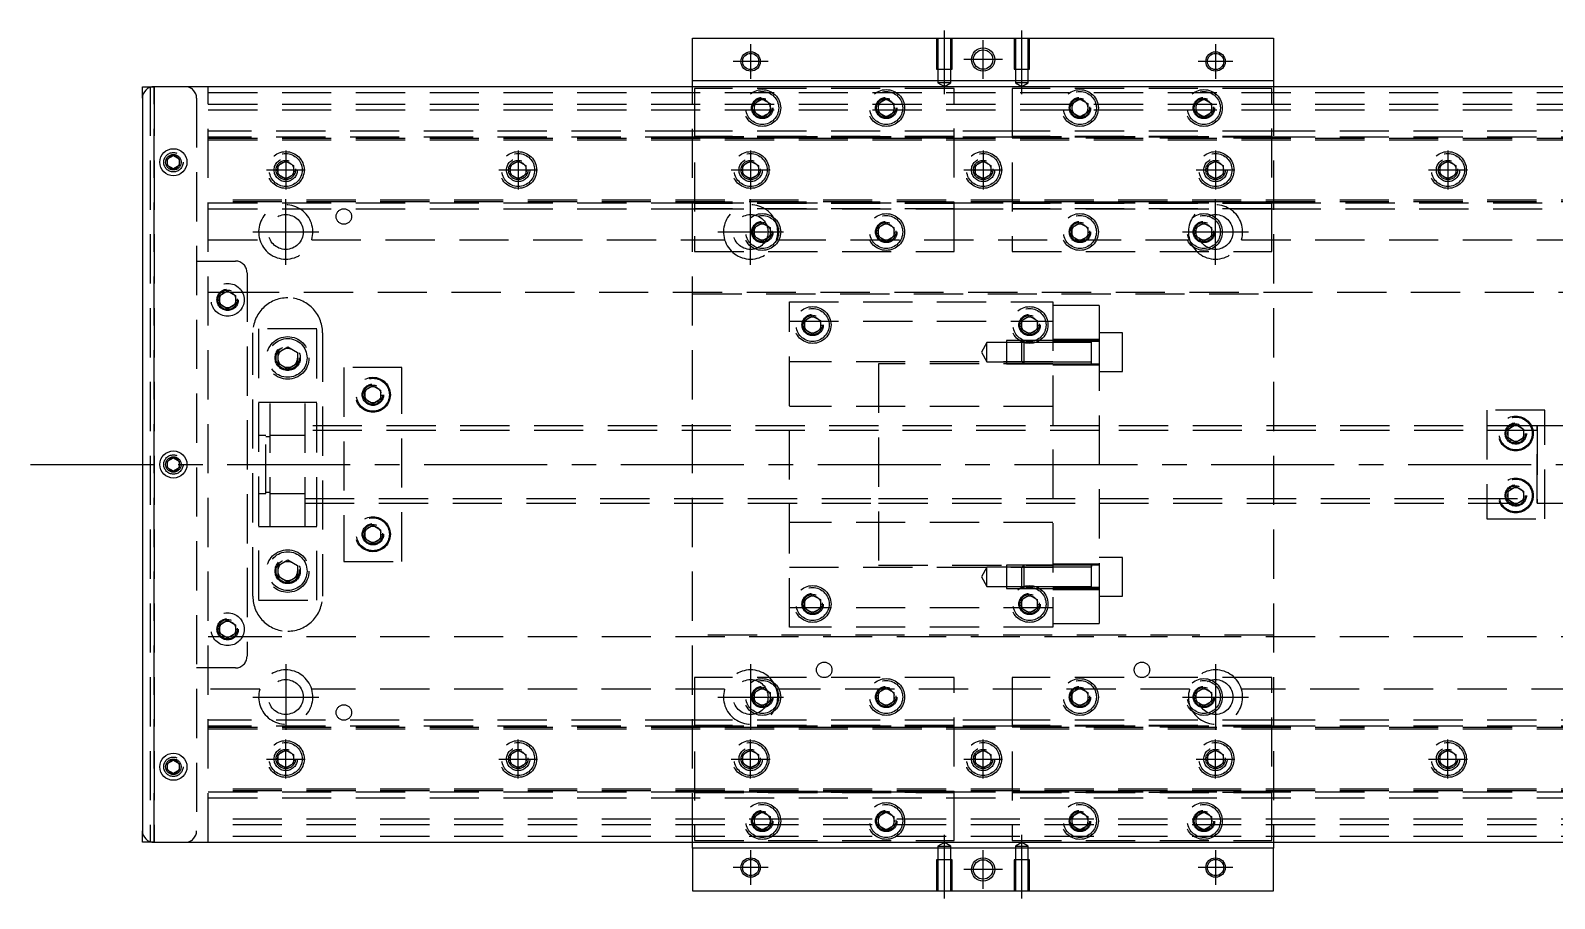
# Model space of a CAD drawing. Extents: x -29 to 639, y -301 to 112.
# Drawn here: x -28.9 to 364.5, y -112 to 112 of the extents above; entities that cross this region are included whole.
import ezdxf

# ---------------------------------------------------------------- set-up
doc = ezdxf.new("R2010")
doc.units = 0
doc.linetypes.add('CENTER', pattern=[50.8, 31.75, -6.35, 6.35, -6.35])
doc.linetypes.add('DASHED', pattern=[19.05, 12.7, -6.35])
doc.layers.get('0').update_dxf_attribs({"linetype": 'CONTINUOUS'})
doc.layers.add('CENTER', color=1, linetype='CENTER')

msp = doc.modelspace()

# ---------------------------------------------------------------- linework, layer by layer
at = {"color": 7, "linetype": 'CONTINUOUS'}
for p, q in [((142, 99), (142, 110)), ((142, 110), (292, 110)), ((292, 110), (292, 99)), ((292, 99), (142, 99)), ((142, 97.5), (142, 99)), ((292, 99), (292, 97.5)), ((0, 94.5), (0, 97.5)), ((0, 97.5), (3, 97.5)), ((0, 94.5), (0, -94.5)), ((431, 97.5), (3, 97.5)), ((6.5, 78.866026), (8, 79.73205)), ((6.5, 77.133974), (6.5, 78.866026)), ((8, 79.73205), (9.5, 78.866026)), ((9.5, 78.866026), (9.5, 77.133974)), ((8, 76.26795), (6.5, 77.133974)), ((9.5, 77.133974), (8, 76.26795)), ((6.5, 0.866026), (8, 1.73205)), ((6.5, -0.866026), (6.5, 0.866026)), ((8, 1.73205), (9.5, 0.866026)), ((9.5, 0.866026), (9.5, -0.866026)), ((8, -1.73205), (6.5, -0.866026)), ((9.5, -0.866026), (8, -1.73205)), ((6.5, -77.133974), (8, -76.26795)), ((6.5, -78.866026), (6.5, -77.133974)), ((8, -76.26795), (9.5, -77.133974)), ((9.5, -77.133974), (9.5, -78.866026)), ((8, -79.73205), (6.5, -78.866026)), ((9.5, -78.866026), (8, -79.73205)), ((0, -97.5), (0, -94.5)), ((3, -97.5), (0, -97.5)), ((3, -97.5), (431, -97.5)), ((142, -99), (142, -97.5)), ((292, -97.5), (292, -99)), ((142, -99), (142, -110)), ((292, -99), (142, -99)), ((292, -110), (292, -99)), ((142, -110), (292, -110))]:
    msp.add_line(p, q, dxfattribs=at)
at = {"color": 3, "linetype": 'DASHED'}
for p, q in [((205.000006, 110), (205.000006, 102)), ((205.35, 110), (205.35, 102)), ((208.65, 102), (208.65, 110)), ((208.999994, 102), (208.999994, 110)), ((225.000006, 110), (225.000006, 102)), ((225.35, 110), (225.35, 102)), ((228.65, 102), (228.65, 110)), ((228.999994, 102), (228.999994, 110)), ((205.000006, 102), (208.999994, 102)), ((205.35, 102), (205.35, 98.5)), ((208.65, 98.5), (205.35, 98.5)), ((205.35, 98.5), (207, 97.547372)), ((207, 97.547372), (208.65, 98.5)), ((208.65, 98.5), (208.65, 102)), ((225.000006, 102), (228.999994, 102)), ((225.35, 102), (225.35, 98.5)), ((228.65, 98.5), (225.35, 98.5)), ((225.35, 98.5), (227, 97.547372)), ((227, 97.547372), (228.65, 98.5)), ((228.65, 98.5), (228.65, 102)), ((2, 97.5), (2, -97.5)), ((3, 97.5), (3, -97.5)), ((3, -97.5), (3, 97.5)), ((3, -97.5), (3, 97.5)), ((3, 97.5), (3, -97.5)), ((14, 94.5), (14, -94.5)), ((17, -97.5), (17, 97.5)), ((17, 96), (417, 96)), ((142, -97.5), (142, 97.5)), ((209.5, 97), (142.5, 97)), ((142.5, 97), (142.5, 55)), ((209.5, 55), (209.5, 97)), ((291.5, 97), (224.5, 97)), ((224.5, 97), (224.5, 55)), ((291.5, 55), (291.5, 97)), ((292, 97.5), (292, -97.5)), ((17, 93), (417, 93)), ((17, 91.5), (417, 91.5)), ((157.5, 92), (157.512884, 92.253488)), ((158, 93.1547), (160, 94.309402)), ((158, 90.8453), (158, 93.1547)), ((160, 89.690598), (158, 90.8453)), ((160, 94.309402), (162, 93.1547)), ((162, 90.8453), (160, 89.690598)), ((162, 93.1547), (162, 90.8453)), ((189.5, 92), (189.518502, 92.303588)), ((190, 93.1547), (192, 94.309402)), ((190, 90.8453), (190, 93.1547)), ((192, 89.690598), (190, 90.8453)), ((192, 94.309402), (194, 93.1547)), ((194, 90.8453), (192, 89.690598)), ((194, 93.1547), (194, 90.8453)), ((240, 93.1547), (242, 94.309402)), ((240, 90.8453), (240, 93.1547)), ((242, 89.690598), (240, 90.8453)), ((242, 94.309402), (244, 93.1547)), ((244, 90.8453), (242, 89.690598)), ((244, 93.1547), (244, 90.8453)), ((244.483582, 92.286038), (244.5, 92)), ((272, 93.1547), (274, 94.309402)), ((272, 90.8453), (272, 93.1547)), ((274, 89.690598), (272, 90.8453)), ((274, 94.309402), (276, 93.1547)), ((276, 90.8453), (274, 89.690598)), ((276, 93.1547), (276, 90.8453)), ((276.483582, 92.286038), (276.5, 92)), ((142.5, 86), (17, 86)), ((142.5, 84.460392), (17, 84.460392)), ((17, 84.204452), (417, 84.204452)), ((17, 84.2), (417, 84.2)), ((17, 83.8), (417, 83.8)), ((209.5, 86), (142.5, 86)), ((209.5, 86), (142.5, 86)), ((209.5, 84.643014), (142.5, 84.643014)), ((142.5, 84.6), (209.5, 84.6)), ((209.5, 84.460392), (142.5, 84.460392)), ((209.5, 84.460392), (142.5, 84.460392)), ((142.5, 84.3), (209.5, 84.3)), ((224.5, 86), (209.5, 86)), ((224.5, 84.460392), (209.5, 84.460392)), ((291.5, 86), (224.5, 86)), ((291.5, 86), (224.5, 86)), ((291.5, 84.643014), (224.5, 84.643014)), ((224.5, 84.6), (291.5, 84.6)), ((291.5, 84.460392), (224.5, 84.460392)), ((291.5, 84.460392), (224.5, 84.460392)), ((224.5, 84.3), (291.5, 84.3)), ((417, 86), (291.5, 86)), ((417, 84.460392), (291.5, 84.460392)), ((9.973226, 78.326156), (10, 78)), ((35, 77.1547), (37, 78.309402)), ((35, 74.8453), (35, 77.1547)), ((37, 73.690598), (35, 74.8453)), ((37, 78.309402), (39, 77.1547)), ((39, 74.8453), (37, 73.690598)), ((39, 77.1547), (39, 74.8453)), ((39.483582, 76.286038), (39.5, 76)), ((94.5, 76), (94.518502, 76.303588)), ((95, 77.1547), (97, 78.309402)), ((95, 74.8453), (95, 77.1547)), ((97, 73.690598), (95, 74.8453)), ((97, 78.309402), (99, 77.1547)), ((99, 74.8453), (97, 73.690598)), ((99, 77.1547), (99, 74.8453)), ((155, 77.1547), (157, 78.309402)), ((155, 74.8453), (155, 77.1547)), ((157, 73.690598), (155, 74.8453)), ((157, 78.309402), (159, 77.1547)), ((159, 74.8453), (157, 73.690598)), ((159, 77.1547), (159, 74.8453)), ((159.483582, 76.286038), (159.5, 76)), ((215, 77.1547), (217, 78.309402)), ((215, 74.8453), (215, 77.1547)), ((217, 73.690598), (215, 74.8453)), ((217, 78.309402), (219, 77.1547)), ((219, 74.8453), (217, 73.690598)), ((219, 77.1547), (219, 74.8453)), ((219.483582, 76.286038), (219.5, 76)), ((274.5, 76), (274.512884, 76.253488)), ((275, 77.1547), (277, 78.309402)), ((275, 74.8453), (275, 77.1547)), ((277, 73.690598), (275, 74.8453)), ((277, 78.309402), (279, 77.1547)), ((279, 74.8453), (277, 73.690598)), ((279, 77.1547), (279, 74.8453)), ((335, 77.1547), (337, 78.309402)), ((335, 74.8453), (335, 77.1547)), ((337, 73.690598), (335, 74.8453)), ((337, 78.309402), (339, 77.1547)), ((339, 74.8453), (337, 73.690598)), ((339, 77.1547), (339, 74.8453)), ((339.483582, 76.286038), (339.5, 76)), ((417, 68.2), (17, 68.2)), ((417, 67.8), (17, 67.8)), ((417, 67.795548), (17, 67.795548)), ((17, 67.539608), (142.5, 67.539608)), ((209.5, 67.7), (142.5, 67.7)), ((209.5, 67.539608), (142.5, 67.539608)), ((142.5, 67.539608), (209.5, 67.539608)), ((209.5, 67.4), (142.5, 67.4)), ((209.5, 67.356986), (142.5, 67.356986)), ((209.5, 67.539608), (224.5, 67.539608)), ((291.5, 67.7), (224.5, 67.7)), ((291.5, 67.539608), (224.5, 67.539608)), ((224.5, 67.539608), (291.5, 67.539608)), ((291.5, 67.4), (224.5, 67.4)), ((291.5, 67.356986), (224.5, 67.356986)), ((291.5, 67.539608), (417, 67.539608)), ((17, 66), (142.5, 66)), ((209.5, 66), (142.5, 66)), ((142.5, 66), (209.5, 66)), ((209.5, 66), (224.5, 66)), ((291.5, 66), (224.5, 66)), ((224.5, 66), (291.5, 66)), ((291.5, 66), (417, 66)), ((158, 61.1547), (160, 62.309402)), ((158, 58.8453), (158, 61.1547)), ((160, 62.309402), (162, 61.1547)), ((162, 61.1547), (162, 58.8453)), ((162.483582, 60.286038), (162.5, 60)), ((190, 61.1547), (192, 62.309402)), ((190, 58.8453), (190, 61.1547)), ((192, 62.309402), (194, 61.1547)), ((194, 61.1547), (194, 58.8453)), ((194.483582, 60.286038), (194.5, 60)), ((240, 61.1547), (242, 62.309402)), ((240, 58.8453), (240, 61.1547)), ((242, 62.309402), (244, 61.1547)), ((244, 61.1547), (244, 58.8453)), ((244.483582, 60.286038), (244.5, 60)), ((272, 61.1547), (274, 62.309402)), ((272, 58.8453), (272, 61.1547)), ((274, 62.309402), (276, 61.1547)), ((276, 61.1547), (276, 58.8453)), ((276.483582, 60.286038), (276.5, 60)), ((17, 58), (30.291796, 58)), ((43.708204, 58), (150.291796, 58)), ((160, 57.690598), (158, 58.8453)), ((162, 58.8453), (160, 57.690598)), ((163.708204, 58), (270.291796, 58)), ((192, 57.690598), (190, 58.8453)), ((194, 58.8453), (192, 57.690598)), ((242, 57.690598), (240, 58.8453)), ((244, 58.8453), (242, 57.690598)), ((274, 57.690598), (272, 58.8453)), ((276, 58.8453), (274, 57.690598)), ((283.708204, 58), (390.291796, 58)), ((14, 52.5), (24, 52.5)), ((142.5, 55), (209.5, 55)), ((224.5, 55), (291.5, 55)), ((27, 49.5), (27, -49.5)), ((17, 44.5), (21.359688, 44.5)), ((20, 43.6547), (22, 44.809402)), ((20, 41.3453), (20, 43.6547)), ((22, 44.809402), (24, 43.6547)), ((22.640312, 44.5), (417, 44.5)), ((24, 43.6547), (24, 41.3453)), ((142, 44), (292, 44)), ((22, 40.190598), (20, 41.3453)), ((24, 41.3453), (22, 40.190598)), ((24.483582, 42.786038), (24.5, 42.5)), ((167, 42), (235, 42)), ((167, -42), (167, 42)), ((235, 42), (235, -42)), ((247, 41), (235, 41)), ((247, 41), (247, 31.701734)), ((167, 37), (235, 37)), ((170.5, 36), (170.512884, 36.253488)), ((171, 37.1547), (173, 38.309402)), ((171, 34.8453), (171, 37.1547)), ((173, 38.309402), (175, 37.1547)), ((175, 37.1547), (175, 34.8453)), ((227, 37.1547), (229, 38.309402)), ((227, 34.8453), (227, 37.1547)), ((229, 38.309402), (231, 37.1547)), ((231, 37.1547), (231, 34.8453)), ((231.483582, 36.286038), (231.5, 36)), ((28.5, -34), (28.5, 34)), ((45, 35), (30, 35)), ((30, 35), (30, -35)), ((45, -35), (45, 35)), ((46.5, 34), (46.5, -34)), ((173, 33.690598), (171, 34.8453)), ((175, 34.8453), (173, 33.690598)), ((218, 31.511852), (216.556624, 29.011852)), ((218, 26.511852), (218, 31.511852)), ((223, 31.511852), (218, 31.511852)), ((223, 32.011846), (223, 26.011856)), ((227.49998, 32.011846), (223, 32.011846)), ((226.99998, 31.511852), (223, 31.511852)), ((229, 33.690598), (227, 34.8453)), ((227.5, 32.011852), (227, 31.511852)), ((227, 26.511852), (227, 31.511852)), ((235, 31.511852), (227, 31.511852)), ((235, 31.511852), (227, 31.511852)), ((227.5, 32.011852), (227.5, 26.011852)), ((235, 32.011852), (227.5, 32.011852)), ((235, 32.011846), (227.5, 32.011846)), ((231, 34.8453), (229, 33.690598)), ((247, 32.261852), (235, 32.261852)), ((247, 31.701734), (235, 31.701734)), ((245.005, 32.011852), (235.00002, 32.011852)), ((245, 31.511852), (235.00002, 31.511852)), ((247, 32.011852), (244.995, 32.011852)), ((245, 26.011846), (245, 32.011856)), ((253, 34.011852), (247, 34.011852)), ((247, 31.701734), (247, -31.701734)), ((253, 24.011852), (253, 34.011852)), ((34.5, 27.5), (34.520026, 27.846056)), ((35, 28.943376), (37.5, 30.386752)), ((35, 26.056624), (35, 28.943376)), ((37.5, 30.386752), (40, 28.943376)), ((40, 28.943376), (40, 26.056624)), ((216.556624, 29.011852), (218, 26.511852)), ((37.5, 24.613248), (35, 26.056624)), ((40, 26.056624), (37.5, 24.613248)), ((67, 25), (52, 25)), ((52, 25), (52, -25)), ((67, -25), (67, 25)), ((235, 26.5), (167, 26.5)), ((190, 26), (190, -26)), ((235, 26), (190, 26)), ((218, 26.511852), (223, 26.511852)), ((223, 26.511852), (226.99998, 26.511852)), ((223, 26.011856), (227.49998, 26.011856)), ((227, 26.511852), (235, 26.511852)), ((227, 26.511852), (235, 26.511852)), ((227, 26.511852), (227.5, 26.011852)), ((227.5, 26.011856), (235, 26.011856)), ((227.5, 26.011852), (235, 26.011852)), ((235, 25.761852), (247, 25.761852)), ((235.00002, 26.511852), (245, 26.511852)), ((235.00002, 26.011852), (245.005, 26.011852)), ((244.995, 26.011852), (247, 26.011852)), ((247, 24.011852), (253, 24.011852)), ((57.5, 19.1547), (59.5, 20.309402)), ((59.5, 20.309402), (61.5, 19.1547)), ((33, 16), (30, 16)), ((33, -16), (33, 16)), ((42, 16), (33, 16)), ((42, 16), (33, 16)), ((42, -16), (42, 16)), ((45, 16), (42, 16)), ((57, 18), (57.012884, 18.253488)), ((57.5, 16.8453), (57.5, 19.1547)), ((59.5, 15.690598), (57.5, 16.8453)), ((61.5, 16.8453), (59.5, 15.690598)), ((61.5, 19.1547), (61.5, 16.8453)), ((235, 15), (167, 15)), ((362, 14), (347, 14)), ((347, 14), (347, -14)), ((362, -14), (362, 14)), ((189.99998, 10), (42, 10)), ((189.99998, 8.75), (42, 8.75)), ((247, 10), (190, 10)), ((247, 9.999994), (190, 9.999994)), ((247, 8.75), (190, 8.75)), ((247, 8.75), (190, 8.75)), ((360.005, 10), (247.00002, 10)), ((360, 8.75), (247.00002, 8.75)), ((352, 8), (352.018502, 8.303588)), ((352.5, 9.1547), (354.5, 10.309402)), ((352.5, 6.8453), (352.5, 9.1547)), ((354.5, 10.309402), (356.5, 9.1547)), ((356.5, 9.1547), (356.5, 6.8453)), ((369, 10), (359.995, 10)), ((360, 10.000006), (360, -10.000006)), ((360, 10.000006), (360, -10.000006)), ((360, -10), (360, 10)), ((360, 10), (360, 8.95213)), ((31.85, 7.5), (30, 7.5)), ((31.85, -7.5), (31.85, 7.5)), ((33, 7.15), (31.85, 7.15)), ((42, 7.5), (33, 7.5)), ((42, 7.5), (33, 7.5)), ((354.5, 5.690598), (352.5, 6.8453)), ((356.5, 6.8453), (354.5, 5.690598)), ((6, 0), (6.030168, 0.346066)), ((30, -7.5), (31.85, -7.5)), ((31.85, -7.15), (33, -7.15)), ((33, -7.5), (42, -7.5)), ((33, -7.5), (42, -7.5)), ((352, -8), (352.018502, -7.696412)), ((352.5, -6.8453), (354.5, -5.690598)), ((352.5, -9.1547), (352.5, -6.8453)), ((354.5, -5.690598), (356.5, -6.8453)), ((356.5, -6.8453), (356.5, -9.1547)), ((42, -8.75), (189.99998, -8.75)), ((42, -10), (189.99998, -10)), ((190, -8.75), (247, -8.75)), ((190, -8.75), (247, -8.75)), ((190, -9.999994), (247, -9.999994)), ((190, -10), (247, -10)), ((247.00002, -8.75), (360, -8.75)), ((247.00002, -10), (360.005, -10)), ((354.5, -10.309402), (352.5, -9.1547)), ((356.5, -9.1547), (354.5, -10.309402)), ((359.995, -10), (369, -10)), ((360, -8.95261), (360, -10)), ((57.5, -16.8453), (59.5, -15.690598)), ((59.5, -15.690598), (61.5, -16.8453)), ((235, -15), (167, -15)), ((347, -14), (362, -14)), ((30, -16), (33, -16)), ((33, -16), (42, -16)), ((33, -16), (42, -16)), ((42, -16), (45, -16)), ((57.5, -19.1547), (57.5, -16.8453)), ((59.5, -20.309402), (57.5, -19.1547)), ((61.5, -19.1547), (59.5, -20.309402)), ((61.5, -16.8453), (61.5, -19.1547)), ((61.983582, -17.713962), (62, -18)), ((35, -26.056624), (37.5, -24.613248)), ((35, -28.943376), (35, -26.056624)), ((37.5, -24.613248), (40, -26.056624)), ((40, -26.056624), (40, -28.943376)), ((40.477798, -27.135694), (40.5, -27.5)), ((52, -25), (67, -25)), ((167, -26.5), (235, -26.5)), ((190, -26), (235, -26)), ((218, -26.511852), (216.556624, -29.011852)), ((218, -31.511852), (218, -26.511852)), ((223, -26.511852), (218, -26.511852)), ((223, -26.011856), (223, -32.011846)), ((227.49998, -26.011856), (223, -26.011856)), ((226.99998, -26.511852), (223, -26.511852)), ((227.5, -26.011852), (227, -26.511852)), ((227, -31.511852), (227, -26.511852)), ((235, -26.511852), (227, -26.511852)), ((235, -26.511852), (227, -26.511852)), ((227.5, -26.011852), (227.5, -32.011852)), ((235, -26.011852), (227.5, -26.011852)), ((235, -26.011856), (227.5, -26.011856)), ((247, -25.761852), (235, -25.761852)), ((245.005, -26.011852), (235.00002, -26.011852)), ((245, -26.511852), (235.00002, -26.511852)), ((247, -26.011852), (244.995, -26.011852)), ((245, -32.010828), (245, -26.011846)), ((245, -26.361648), (245, -26.011852)), ((245, -26.011852), (245, -26.361648)), ((245, -31.662054), (245, -26.361648)), ((253, -24.011852), (247, -24.011852)), ((253, -34.011852), (253, -24.011852)), ((37.5, -30.386752), (35, -28.943376)), ((40, -28.943376), (37.5, -30.386752)), ((216.556624, -29.011852), (218, -31.511852)), ((30, -35), (45, -35)), ((171, -34.8453), (173, -33.690598)), ((171, -37.1547), (171, -34.8453)), ((173, -33.690598), (175, -34.8453)), ((175, -34.8453), (175, -37.1547)), ((218, -31.511852), (223, -31.511852)), ((223, -31.511852), (226.99998, -31.511852)), ((223, -32.011846), (227.49998, -32.011846)), ((227, -31.511852), (235, -31.511852)), ((227, -31.511852), (235, -31.511852)), ((227, -31.511852), (227.5, -32.011852)), ((227, -34.8453), (229, -33.690598)), ((227, -37.1547), (227, -34.8453)), ((227.5, -32.011846), (235, -32.011846)), ((227.5, -32.011852), (235, -32.011852)), ((229, -33.690598), (231, -34.8453)), ((231, -34.8453), (231, -37.1547)), ((247, -31.701734), (235, -31.701734)), ((247, -31.701734), (235, -31.701734)), ((235, -32.261852), (247, -32.261852)), ((235.00002, -31.511852), (245, -31.511852)), ((235.00002, -32.011852), (245.005, -32.011852)), ((244.995, -32.011852), (247, -32.011852)), ((245, -32.011852), (245, -31.662054)), ((245, -31.662054), (245, -32.011852)), ((245, -32.011856), (245, -32.010828)), ((247, -31.701734), (247, -41)), ((247, -34.011852), (253, -34.011852)), ((235, -37), (167, -37)), ((173, -38.309402), (171, -37.1547)), ((175, -37.1547), (173, -38.309402)), ((175.483582, -35.713962), (175.5, -36)), ((229, -38.309402), (227, -37.1547)), ((231, -37.1547), (229, -38.309402)), ((231.483582, -35.713962), (231.5, -36)), ((20, -41.3453), (22, -40.190598)), ((20, -43.6547), (20, -41.3453)), ((22, -40.190598), (24, -41.3453)), ((24, -41.3453), (24, -43.6547)), ((24.483582, -42.213962), (24.5, -42.5)), ((235, -42), (167, -42)), ((235, -41), (247, -41)), ((21.359688, -44.5), (17, -44.5)), ((22, -44.809402), (20, -43.6547)), ((24, -43.6547), (22, -44.809402)), ((417, -44.5), (22.640312, -44.5)), ((292, -44), (142, -44)), ((24, -52.5), (14, -52.5)), ((142.5, -55), (142.5, -97)), ((209.5, -55), (142.5, -55)), ((209.5, -97), (209.5, -55)), ((291.5, -55), (224.5, -55)), ((224.5, -55), (224.5, -97)), ((291.5, -97), (291.5, -55)), ((30.291796, -58), (17, -58)), ((150.291796, -58), (43.708204, -58)), ((158, -58.8453), (160, -57.690598)), ((158, -61.1547), (158, -58.8453)), ((160, -57.690598), (162, -58.8453)), ((162, -58.8453), (162, -61.1547)), ((270.291796, -58), (163.708204, -58)), ((190, -58.8453), (192, -57.690598)), ((190, -61.1547), (190, -58.8453)), ((192, -57.690598), (194, -58.8453)), ((194, -58.8453), (194, -61.1547)), ((240, -58.8453), (242, -57.690598)), ((240, -61.1547), (240, -58.8453)), ((242, -57.690598), (244, -58.8453)), ((244, -58.8453), (244, -61.1547)), ((272, -58.8453), (274, -57.690598)), ((272, -61.1547), (272, -58.8453)), ((274, -57.690598), (276, -58.8453)), ((276, -58.8453), (276, -61.1547)), ((390.291796, -58), (283.708204, -58)), ((157.5, -60), (157.512884, -59.746512)), ((160, -62.309402), (158, -61.1547)), ((162, -61.1547), (160, -62.309402)), ((192, -62.309402), (190, -61.1547)), ((194, -61.1547), (192, -62.309402)), ((194.483582, -59.713962), (194.5, -60)), ((242, -62.309402), (240, -61.1547)), ((244, -61.1547), (242, -62.309402)), ((244.483582, -59.713962), (244.5, -60)), ((271.5, -60), (271.512884, -59.746512)), ((274, -62.309402), (272, -61.1547)), ((276, -61.1547), (274, -62.309402)), ((142.5, -66), (17, -66)), ((209.5, -66), (142.5, -66)), ((209.5, -66), (142.5, -66)), ((224.5, -66), (209.5, -66)), ((291.5, -66), (224.5, -66)), ((291.5, -66), (224.5, -66)), ((417, -66), (291.5, -66)), ((142.5, -67.539608), (17, -67.539608)), ((17, -67.795548), (417, -67.795548)), ((17, -67.8), (417, -67.8)), ((17, -68.2), (417, -68.2)), ((209.5, -67.356986), (142.5, -67.356986)), ((142.5, -67.4), (209.5, -67.4)), ((209.5, -67.539608), (142.5, -67.539608)), ((209.5, -67.539608), (142.5, -67.539608)), ((142.5, -67.7), (209.5, -67.7)), ((224.5, -67.539608), (209.5, -67.539608)), ((291.5, -67.356986), (224.5, -67.356986)), ((224.5, -67.4), (291.5, -67.4)), ((291.5, -67.539608), (224.5, -67.539608)), ((291.5, -67.539608), (224.5, -67.539608)), ((224.5, -67.7), (291.5, -67.7)), ((417, -67.539608), (291.5, -67.539608)), ((35, -74.8453), (37, -73.690598)), ((37, -73.690598), (39, -74.8453)), ((95, -74.8453), (97, -73.690598)), ((97, -73.690598), (99, -74.8453)), ((155, -74.8453), (157, -73.690598)), ((157, -73.690598), (159, -74.8453)), ((215, -74.8453), (217, -73.690598)), ((217, -73.690598), (219, -74.8453)), ((275, -74.8453), (277, -73.690598)), ((277, -73.690598), (279, -74.8453)), ((335, -74.8453), (337, -73.690598)), ((337, -73.690598), (339, -74.8453)), ((6, -78), (6.030168, -77.653934)), ((34.5, -76), (34.518502, -75.696412)), ((35, -77.1547), (35, -74.8453)), ((37, -78.309402), (35, -77.1547)), ((39, -77.1547), (37, -78.309402)), ((39, -74.8453), (39, -77.1547)), ((95, -77.1547), (95, -74.8453)), ((97, -78.309402), (95, -77.1547)), ((99, -77.1547), (97, -78.309402)), ((99, -74.8453), (99, -77.1547)), ((99.483582, -75.713962), (99.5, -76)), ((155, -77.1547), (155, -74.8453)), ((157, -78.309402), (155, -77.1547)), ((159, -77.1547), (157, -78.309402)), ((159, -74.8453), (159, -77.1547)), ((159.483582, -75.713962), (159.5, -76)), ((214.5, -76), (214.518502, -75.696412)), ((215, -77.1547), (215, -74.8453)), ((217, -78.309402), (215, -77.1547)), ((219, -77.1547), (217, -78.309402)), ((219, -74.8453), (219, -77.1547)), ((275, -77.1547), (275, -74.8453)), ((277, -78.309402), (275, -77.1547)), ((279, -77.1547), (277, -78.309402)), ((279, -74.8453), (279, -77.1547)), ((279.483582, -75.713962), (279.5, -76)), ((334.5, -76), (334.518502, -75.696412)), ((335, -77.1547), (335, -74.8453)), ((337, -78.309402), (335, -77.1547)), ((339, -77.1547), (337, -78.309402)), ((339, -74.8453), (339, -77.1547)), ((417, -83.8), (17, -83.8)), ((417, -84.2), (17, -84.2)), ((417, -84.204452), (17, -84.204452)), ((17, -84.460392), (417, -84.460392)), ((17, -86), (417, -86)), ((142.5, -84.3), (209.5, -84.3)), ((142.5, -84.6), (209.5, -84.6)), ((209.5, -84.643014), (142.5, -84.643014)), ((224.5, -84.3), (291.5, -84.3)), ((224.5, -84.6), (291.5, -84.6)), ((291.5, -84.643014), (224.5, -84.643014)), ((158, -90.8453), (160, -89.690598)), ((160, -89.690598), (162, -90.8453)), ((190, -90.8453), (192, -89.690598)), ((192, -89.690598), (194, -90.8453)), ((240, -90.8453), (242, -89.690598)), ((242, -89.690598), (244, -90.8453)), ((272, -90.8453), (274, -89.690598)), ((274, -89.690598), (276, -90.8453)), ((417, -91.5), (17, -91.5)), ((417, -93), (17, -93)), ((158, -93.1547), (158, -90.8453)), ((160, -94.309402), (158, -93.1547)), ((162, -93.1547), (160, -94.309402)), ((162, -90.8453), (162, -93.1547)), ((162.483582, -91.713962), (162.5, -92)), ((190, -93.1547), (190, -90.8453)), ((192, -94.309402), (190, -93.1547)), ((194, -93.1547), (192, -94.309402)), ((194, -90.8453), (194, -93.1547)), ((194.483582, -91.713962), (194.5, -92)), ((239.5, -92), (239.518502, -91.696412)), ((240, -93.1547), (240, -90.8453)), ((242, -94.309402), (240, -93.1547)), ((244, -93.1547), (242, -94.309402)), ((244, -90.8453), (244, -93.1547)), ((271.5, -92), (271.512884, -91.746512)), ((272, -93.1547), (272, -90.8453)), ((274, -94.309402), (272, -93.1547)), ((276, -93.1547), (274, -94.309402)), ((276, -90.8453), (276, -93.1547)), ((417, -96), (17, -96)), ((142.5, -97), (209.5, -97)), ((207, -97.547372), (205.35, -98.5)), ((208.65, -98.5), (207, -97.547372)), ((224.5, -97), (291.5, -97)), ((227, -97.547372), (225.35, -98.5)), ((228.65, -98.5), (227, -97.547372)), ((208.999994, -102), (205.000006, -102)), ((205.000006, -102), (205.000006, -110)), ((205.35, -98.5), (207, -98.5)), ((205.35, -98.5), (205.35, -102)), ((205.35, -102), (205.35, -110)), ((207, -98.5), (208.65, -98.5)), ((208.65, -102), (208.65, -98.5)), ((208.65, -110), (208.65, -102)), ((208.999994, -110), (208.999994, -102)), ((228.999994, -102), (225.000006, -102)), ((225.000006, -102), (225.000006, -110)), ((225.35, -98.5), (227, -98.5)), ((225.35, -98.5), (225.35, -102)), ((225.35, -102), (225.35, -110)), ((227, -98.5), (228.65, -98.5)), ((228.65, -102), (228.65, -98.5)), ((228.65, -110), (228.65, -102)), ((228.999994, -110), (228.999994, -102))]:
    msp.add_line(p, q, dxfattribs=at)
at = {"color": 3, "linetype": 'CONTINUOUS'}
for centre in [(157, 104), (277, 104), (157, -104), (277, -104)]:
    msp.add_circle(centre, 2.5, dxfattribs=at)
at = {"color": 7, "linetype": 'CONTINUOUS'}
for centre, radius in [((217, 104.5), 3), ((217, 104.5), 2.5), ((157, 104), 2.1), ((277, 104), 2.1), ((8, 78), 3.5), ((8, 0), 3.5), ((8, -78), 3.5), ((157, -104), 2.1), ((217, -104.5), 3), ((217, -104.5), 2.5), ((277, -104), 2.1)]:
    msp.add_circle(centre, radius, dxfattribs=at)
at = {"color": 3, "linetype": 'DASHED'}
for centre, radius in [((160, 92), 4.75), ((160, 92), 4.25), ((160, 92), 2.75), ((160, 92), 2.5), ((192, 92), 4.75), ((192, 92), 4.25), ((192, 92), 2.75), ((192, 92), 2.5), ((242, 92), 4.75), ((242, 92), 4.25), ((242, 92), 2.75), ((242, 92), 2.5), ((274, 92), 4.75), ((274, 92), 4.25), ((274, 92), 2.75), ((274, 92), 2.5), ((8, 78), 2.5), ((8, 78), 2), ((37, 76), 4.75), ((37, 76), 4.25), ((37, 76), 3), ((97, 76), 4.75), ((97, 76), 4.25), ((97, 76), 3), ((157, 76), 4.75), ((157, 76), 4.25), ((157, 76), 3), ((217, 76), 4.75), ((217, 76), 4.25), ((217, 76), 3), ((277, 76), 4.75), ((277, 76), 4.25), ((277, 76), 3), ((337, 76), 4.75), ((337, 76), 4.25), ((337, 76), 3), ((37, 76), 2.5), ((37, 76), 2.1), ((97, 76), 2.5), ((97, 76), 2.1), ((157, 76), 2.5), ((157, 76), 2.1), ((217, 76), 2.5), ((217, 76), 2.1), ((277, 76), 2.5), ((277, 76), 2.1), ((337, 76), 2.5), ((337, 76), 2.1), ((37, 60), 4.5), ((52, 64), 2), ((157, 60), 4.5), ((160, 60), 4.75), ((160, 60), 4.25), ((192, 60), 4.75), ((192, 60), 4.25), ((242, 60), 4.75), ((242, 60), 4.25), ((274, 60), 4.75), ((274, 60), 4.25), ((277, 60), 4.5), ((160, 60), 2.75), ((160, 60), 2.5), ((160, 60), 2.1), ((192, 60), 2.75), ((192, 60), 2.5), ((192, 60), 2.1), ((242, 60), 2.75), ((242, 60), 2.5), ((242, 60), 2.1), ((274, 60), 2.75), ((274, 60), 2.5), ((274, 60), 2.1), ((22, 42.5), 4.25), ((22, 42.5), 2.75), ((22, 42.5), 2.5), ((22, 42.5), 2.1), ((173, 36), 4.75), ((173, 36), 4.25), ((229, 36), 4.75), ((229, 36), 4.25), ((173, 36), 2.75), ((173, 36), 2.5), ((173, 36), 2.1), ((229, 36), 2.75), ((229, 36), 2.5), ((229, 36), 2.1), ((37.5, 27.5), 5.5), ((37.5, 27.5), 5), ((37.5, 27.5), 3.25), ((37.5, 27.5), 3), ((37.5, 27.5), 2.5), ((59.5, 18), 4.5), ((59.5, 18), 4.25), ((59.5, 18), 2.75), ((59.5, 18), 2.5), ((59.5, 18), 2.1), ((354.5, 8), 4.5), ((354.5, 8), 4.25), ((354.5, 8), 2.75), ((354.5, 8), 2.5), ((354.5, 8), 2.1), ((8, 0), 2.5), ((8, 0), 2), ((354.5, -8), 4.5), ((354.5, -8), 4.25), ((354.5, -8), 2.75), ((354.5, -8), 2.5), ((354.5, -8), 2.1), ((59.5, -18), 4.5), ((59.5, -18), 4.25), ((59.5, -18), 2.75), ((59.5, -18), 2.5), ((59.5, -18), 2.1), ((37.5, -27.5), 5.5), ((37.5, -27.5), 5), ((37.5, -27.5), 3.25), ((37.5, -27.5), 3), ((37.5, -27.5), 2.5), ((173, -36), 4.75), ((229, -36), 4.75), ((173, -36), 4.25), ((173, -36), 2.75), ((173, -36), 2.5), ((173, -36), 2.1), ((229, -36), 4.25), ((229, -36), 2.75), ((229, -36), 2.5), ((229, -36), 2.1), ((22, -42.5), 4.25), ((22, -42.5), 2.75), ((22, -42.5), 2.5), ((22, -42.5), 2.1), ((176, -53), 2), ((258, -53), 2), ((37, -60), 4.5), ((157, -60), 4.5), ((160, -60), 4.75), ((160, -60), 4.25), ((160, -60), 2.75), ((160, -60), 2.5), ((160, -60), 2.1), ((192, -60), 4.75), ((192, -60), 4.25), ((192, -60), 2.75), ((192, -60), 2.5), ((192, -60), 2.1), ((242, -60), 4.75), ((242, -60), 4.25), ((242, -60), 2.75), ((242, -60), 2.5), ((242, -60), 2.1), ((274, -60), 4.75), ((274, -60), 4.25), ((274, -60), 2.75), ((274, -60), 2.5), ((274, -60), 2.1), ((277, -60), 4.5), ((52, -64), 2), ((37, -76), 4.75), ((37, -76), 4.25), ((37, -76), 3), ((37, -76), 2.5), ((37, -76), 2.1), ((97, -76), 4.75), ((97, -76), 4.25), ((97, -76), 3), ((97, -76), 2.5), ((97, -76), 2.1), ((157, -76), 4.75), ((157, -76), 4.25), ((157, -76), 3), ((157, -76), 2.5), ((157, -76), 2.1), ((217, -76), 4.75), ((217, -76), 4.25), ((217, -76), 3), ((217, -76), 2.5), ((217, -76), 2.1), ((277, -76), 4.75), ((277, -76), 4.25), ((277, -76), 3), ((277, -76), 2.5), ((277, -76), 2.1), ((337, -76), 4.75), ((337, -76), 4.25), ((337, -76), 3), ((337, -76), 2.5), ((337, -76), 2.1), ((8, -78), 2.5), ((8, -78), 2), ((160, -92), 4.75), ((160, -92), 4.25), ((160, -92), 2.75), ((160, -92), 2.5), ((192, -92), 4.75), ((192, -92), 4.25), ((192, -92), 2.75), ((192, -92), 2.5), ((242, -92), 4.75), ((242, -92), 4.25), ((242, -92), 2.75), ((242, -92), 2.5), ((274, -92), 4.75), ((274, -92), 4.25), ((274, -92), 2.75), ((274, -92), 2.5)]:
    msp.add_circle(centre, radius, dxfattribs=at)
at = {"color": 7, "linetype": 'CONTINUOUS'}
for centre, radius, start, end in [((3, 94.5), 3, 90, 180), ((8, 78), 1.65, 155.380023, 180), ((8, 78), 1.65, 144.619977, 155.380023), ((8, 78), 1.65, 95.380023, 144.619977), ((8, 78), 1.65, 84.619977, 95.380023), ((8, 78), 1.65, 35.380023, 84.619977), ((8, 78), 1.65, 24.619977, 35.380023), ((8, 78), 1.65, 335.380023, 24.619977), ((8, 78), 1.65, 180, 204.619977), ((8, 78), 1.65, 204.619977, 215.380023), ((8, 78), 1.65, 215.380023, 264.619977), ((8, 78), 1.65, 264.619977, 275.380023), ((8, 78), 1.65, 275.380023, 324.619977), ((8, 78), 1.65, 324.619977, 335.380023), ((8, 0), 1.65, 155.380023, 180), ((8, 0), 1.65, 144.619977, 155.380023), ((8, 0), 1.65, 95.380023, 144.619977), ((8, 0), 1.65, 84.619977, 95.380023), ((8, 0), 1.65, 35.380023, 84.619977), ((8, 0), 1.65, 24.619977, 35.380023), ((8, 0), 1.65, 335.380023, 24.619977), ((8, 0), 1.65, 180, 204.619977), ((8, 0), 1.65, 204.619977, 215.380023), ((8, 0), 1.65, 215.380023, 264.619977), ((8, 0), 1.65, 264.619977, 275.380023), ((8, 0), 1.65, 275.380023, 324.619977), ((8, 0), 1.65, 324.619977, 335.380023), ((8, -78), 1.65, 155.380023, 180), ((8, -78), 1.65, 180, 204.619977), ((8, -78), 1.65, 144.619977, 155.380023), ((8, -78), 1.65, 95.380023, 144.619977), ((8, -78), 1.65, 84.619977, 95.380023), ((8, -78), 1.65, 35.380023, 84.619977), ((8, -78), 1.65, 24.619977, 35.380023), ((8, -78), 1.65, 335.380023, 24.619977), ((8, -78), 1.65, 204.619977, 215.380023), ((8, -78), 1.65, 215.380023, 264.619977), ((8, -78), 1.65, 264.619977, 275.380023), ((8, -78), 1.65, 275.380023, 324.619977), ((8, -78), 1.65, 324.619977, 335.380023), ((3, -94.5), 3, 180, 270)]:
    msp.add_arc(centre, radius, start, end, dxfattribs=at)
at = {"color": 3, "linetype": 'DASHED'}
for centre, radius, start, end in [((11, 94.5), 3, 0, 90), ((160, 92), 2.1, 162.24721, 180), ((160, 92), 2.1, 180, 197.75279), ((160, 92), 2.1, 137.75279, 162.24721), ((160, 92), 2.1, 197.75279, 222.24721), ((160, 92), 2.1, 102.24721, 137.75279), ((160, 92), 2.1, 222.24721, 257.75279), ((160, 92), 2.1, 77.75279, 102.24721), ((160, 92), 2.1, 42.24721, 77.75279), ((160, 92), 2.1, 282.24721, 317.75279), ((160, 92), 2.1, 17.75279, 42.24721), ((160, 92), 2.1, 317.75279, 342.24721), ((160, 92), 2.1, 342.24721, 17.75279), ((192, 92), 2.1, 162.24721, 180), ((192, 92), 2.1, 180, 197.75279), ((192, 92), 2.1, 137.75279, 162.24721), ((192, 92), 2.1, 197.75279, 222.24721), ((192, 92), 2.1, 102.24721, 137.75279), ((192, 92), 2.1, 222.24721, 257.75279), ((192, 92), 2.1, 77.75279, 102.24721), ((192, 92), 2.1, 42.24721, 77.75279), ((192, 92), 2.1, 282.24721, 317.75279), ((192, 92), 2.1, 17.75279, 42.24721), ((192, 92), 2.1, 317.75279, 342.24721), ((192, 92), 2.1, 342.24721, 17.75279), ((242, 92), 2.1, 162.24721, 180), ((242, 92), 2.1, 180, 197.75279), ((242, 92), 2.1, 137.75279, 162.24721), ((242, 92), 2.1, 197.75279, 222.24721), ((242, 92), 2.1, 102.24721, 137.75279), ((242, 92), 2.1, 222.24721, 257.75279), ((242, 92), 2.1, 77.75279, 102.24721), ((242, 92), 2.1, 42.24721, 77.75279), ((242, 92), 2.1, 282.24721, 317.75279), ((242, 92), 2.1, 17.75279, 42.24721), ((242, 92), 2.1, 317.75279, 342.24721), ((242, 92), 2.1, 342.24721, 17.75279), ((274, 92), 2.1, 162.24721, 180), ((274, 92), 2.1, 180, 197.75279), ((274, 92), 2.1, 137.75279, 162.24721), ((274, 92), 2.1, 197.75279, 222.24721), ((274, 92), 2.1, 102.24721, 137.75279), ((274, 92), 2.1, 222.24721, 257.75279), ((274, 92), 2.1, 77.75279, 102.24721), ((274, 92), 2.1, 42.24721, 77.75279), ((274, 92), 2.1, 282.24721, 317.75279), ((274, 92), 2.1, 17.75279, 42.24721), ((274, 92), 2.1, 317.75279, 342.24721), ((274, 92), 2.1, 342.24721, 17.75279), ((160, 92), 2.1, 257.75279, 282.24721), ((192, 92), 2.1, 257.75279, 282.24721), ((242, 92), 2.1, 257.75279, 282.24721), ((274, 92), 2.1, 257.75279, 282.24721), ((37, 60), 7, 343.39845, 196.60155), ((157, 60), 7, 343.39845, 196.60155), ((277, 60), 7, 343.39845, 196.60155), ((37, 60), 7, 196.60155, 343.39845), ((157, 60), 7, 196.60155, 343.39845), ((277, 60), 7, 196.60155, 343.39845), ((24, 49.5), 3, 0, 90), ((37.5, 34), 9, 90, 180), ((37.5, 34), 9, 0, 90), ((37.5, -34), 9, 180, 270), ((37.5, -34), 9, 270, 0), ((24, -49.5), 3, 270, 0), ((37, -60), 7, 16.60155, 163.39845), ((157, -60), 7, 16.60155, 163.39845), ((277, -60), 7, 16.60155, 163.39845), ((37, -60), 7, 163.39845, 16.60155), ((157, -60), 7, 163.39845, 16.60155), ((277, -60), 7, 163.39845, 16.60155), ((160, -92), 2.1, 102.24721, 137.75279), ((160, -92), 2.1, 77.75279, 102.24721), ((160, -92), 2.1, 42.24721, 77.75279), ((192, -92), 2.1, 102.24721, 137.75279), ((192, -92), 2.1, 77.75279, 102.24721), ((192, -92), 2.1, 42.24721, 77.75279), ((242, -92), 2.1, 102.24721, 137.75279), ((242, -92), 2.1, 77.75279, 102.24721), ((242, -92), 2.1, 42.24721, 77.75279), ((274, -92), 2.1, 102.24721, 137.75279), ((274, -92), 2.1, 77.75279, 102.24721), ((274, -92), 2.1, 42.24721, 77.75279), ((160, -92), 2.1, 162.24721, 180), ((160, -92), 2.1, 180, 197.75279), ((160, -92), 2.1, 137.75279, 162.24721), ((160, -92), 2.1, 197.75279, 222.24721), ((160, -92), 2.1, 222.24721, 257.75279), ((160, -92), 2.1, 257.75279, 282.24721), ((160, -92), 2.1, 282.24721, 317.75279), ((160, -92), 2.1, 17.75279, 42.24721), ((160, -92), 2.1, 317.75279, 342.24721), ((160, -92), 2.1, 342.24721, 17.75279), ((192, -92), 2.1, 162.24721, 180), ((192, -92), 2.1, 180, 197.75279), ((192, -92), 2.1, 137.75279, 162.24721), ((192, -92), 2.1, 197.75279, 222.24721), ((192, -92), 2.1, 222.24721, 257.75279), ((192, -92), 2.1, 257.75279, 282.24721), ((192, -92), 2.1, 282.24721, 317.75279), ((192, -92), 2.1, 17.75279, 42.24721), ((192, -92), 2.1, 317.75279, 342.24721), ((192, -92), 2.1, 342.24721, 17.75279), ((242, -92), 2.1, 162.24721, 180), ((242, -92), 2.1, 180, 197.75279), ((242, -92), 2.1, 137.75279, 162.24721), ((242, -92), 2.1, 197.75279, 222.24721), ((242, -92), 2.1, 222.24721, 257.75279), ((242, -92), 2.1, 257.75279, 282.24721), ((242, -92), 2.1, 282.24721, 317.75279), ((242, -92), 2.1, 17.75279, 42.24721), ((242, -92), 2.1, 317.75279, 342.24721), ((242, -92), 2.1, 342.24721, 17.75279), ((274, -92), 2.1, 162.24721, 180), ((274, -92), 2.1, 180, 197.75279), ((274, -92), 2.1, 137.75279, 162.24721), ((274, -92), 2.1, 197.75279, 222.24721), ((274, -92), 2.1, 222.24721, 257.75279), ((274, -92), 2.1, 257.75279, 282.24721), ((274, -92), 2.1, 282.24721, 317.75279), ((274, -92), 2.1, 17.75279, 42.24721), ((274, -92), 2.1, 317.75279, 342.24721), ((274, -92), 2.1, 342.24721, 17.75279), ((11, -94.5), 3, 270, 0)]:
    msp.add_arc(centre, radius, start, end, dxfattribs=at)
at = {"layer": 'CENTER', "color": 1, "linetype": 'CENTER'}
for p, q in [((207, 95.547372), (207, 112)), ((227, 95.547372), (227, 112)), ((157, 108.5), (157, 99.5)), ((217, 99.5), (217, 109.5)), ((277, 108.5), (277, 99.5)), ((161.5, 104), (152.5, 104)), ((222, 104.5), (212, 104.5)), ((281.5, 104), (272.5, 104)), ((37, 81), (37, 71)), ((97, 81), (97, 71)), ((157, 81), (157, 71)), ((217, 81), (217, 71)), ((277, 81), (277, 71)), ((337, 81), (337, 71)), ((32, 76), (42, 76)), ((92, 76), (102, 76)), ((152, 76), (162, 76)), ((212, 76), (222, 76)), ((272, 76), (282, 76)), ((332, 76), (342, 76)), ((37, 51.5), (37, 68.5)), ((157, 51.5), (157, 68.5)), ((277, 51.5), (277, 68.5)), ((28.5, 60), (45.5, 60)), ((148.5, 60), (165.5, 60)), ((268.5, 60), (285.5, 60)), ((-28.891336, 0), (496.707811, 0)), ((37, -51.5), (37, -68.5)), ((157, -51.5), (157, -68.5)), ((277, -51.5), (277, -68.5)), ((28.5, -60), (45.5, -60)), ((148.5, -60), (165.5, -60)), ((268.5, -60), (285.5, -60)), ((37, -81), (37, -71)), ((97, -81), (97, -71)), ((157, -81), (157, -71)), ((217, -81), (217, -71)), ((277, -81), (277, -71)), ((337, -81), (337, -71)), ((32, -76), (42, -76)), ((92, -76), (102, -76)), ((152, -76), (162, -76)), ((212, -76), (222, -76)), ((272, -76), (282, -76)), ((332, -76), (342, -76)), ((207, -112), (207, -95.547372)), ((227, -112), (227, -95.547372)), ((157, -99.5), (157, -108.5)), ((217, -109.5), (217, -99.5)), ((277, -99.5), (277, -108.5)), ((161.5, -104), (152.5, -104)), ((222, -104.5), (212, -104.5)), ((281.5, -104), (272.5, -104))]:
    msp.add_line(p, q, dxfattribs=at)

doc.saveas('drawing.dxf')
